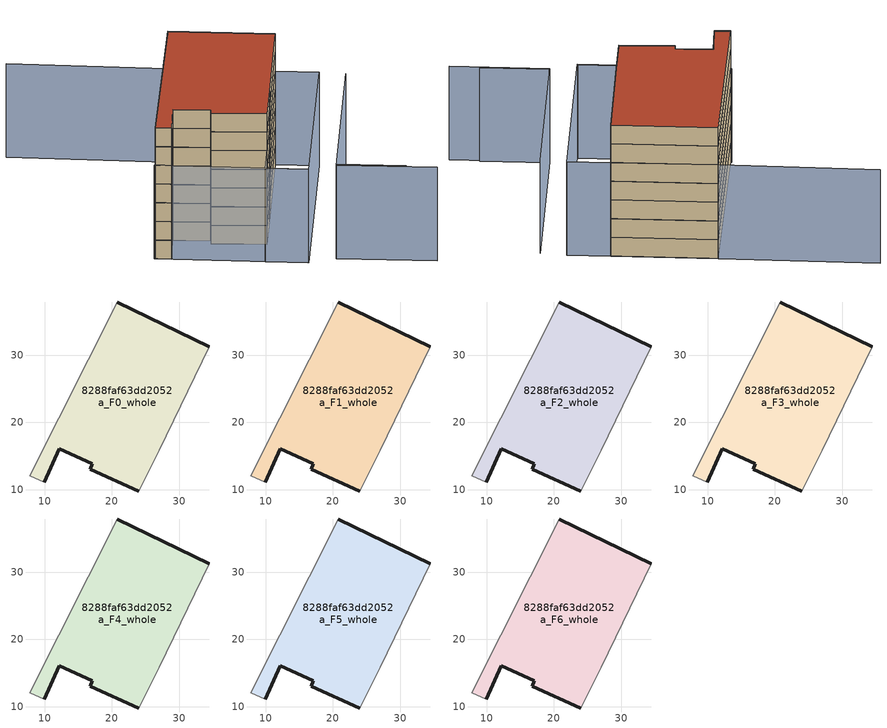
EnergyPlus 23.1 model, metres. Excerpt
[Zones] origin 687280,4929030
8288faf63dd2052a_F0_whole
 floor ground (EU_floor_Construction): 27.01,15.89 34.44,31.29 20.8,37.92 7.8,12.12 9.91,11.12 12.18,16.13 17.09,13.86 16.76,13.07 24.02,9.81 z0
 wall outside (EU_wall_Construction): 20.8,37.92 34.44,31.29 / 24.02,9.81 16.76,13.07 17.09,13.86 12.18,16.13 9.91,11.12 z0:3
 wall adiabatic (EU_wall_Construction): 9.91,11.12 7.8,12.12 20.8,37.92 / 34.44,31.29 27.01,15.89 24.02,9.81 z0:3
8288faf63dd2052a_F1_whole
 floor to 8288faf63dd2052a_F0_whole (EU_floor_Construction): 27,15.89 34.44,31.29 20.79,37.92 7.79,12.12 9.9,11.12 12.17,16.13 17.09,13.86 16.75,13.07 24.01,9.81 z3
 wall outside (EU_wall_Construction): 20.8,37.92 34.44,31.29 / 24.02,9.81 16.76,13.07 17.09,13.86 12.18,16.13 9.91,11.12 z3:6
 wall adiabatic (EU_wall_Construction): 9.91,11.12 7.8,12.12 20.8,37.92 / 34.44,31.29 27.01,15.89 24.02,9.81 z3:6
8288faf63dd2052a_F2_whole
 floor to 8288faf63dd2052a_F1_whole (EU_floor_Construction): 27,15.89 34.44,31.29 20.79,37.92 7.79,12.12 9.9,11.12 12.17,16.13 17.09,13.86 16.75,13.07 24.01,9.81 z6
 wall outside (EU_wall_Construction): 20.8,37.92 34.44,31.29 / 24.02,9.81 16.76,13.07 17.09,13.86 12.18,16.13 9.91,11.12 z6:9
 wall adiabatic (EU_wall_Construction): 9.91,11.12 7.8,12.12 20.8,37.92 / 34.44,31.29 27.01,15.89 24.02,9.81 z6:9
8288faf63dd2052a_F3_whole
 floor to 8288faf63dd2052a_F2_whole (EU_floor_Construction): 27,15.89 34.44,31.29 20.79,37.92 7.79,12.12 9.9,11.12 12.17,16.13 17.09,13.86 16.75,13.07 24.01,9.81 z9
 wall outside (EU_wall_Construction): 20.8,37.92 34.44,31.29 / 24.02,9.81 16.76,13.07 17.09,13.86 12.18,16.13 9.91,11.12 z9:12
 wall adiabatic (EU_wall_Construction): 9.91,11.12 7.8,12.12 20.8,37.92 / 34.44,31.29 27.01,15.89 24.02,9.81 z9:12
8288faf63dd2052a_F4_whole
 floor to 8288faf63dd2052a_F3_whole (EU_floor_Construction): 27,15.89 34.44,31.29 20.79,37.92 7.79,12.12 9.9,11.12 12.17,16.13 17.09,13.86 16.75,13.07 24.01,9.81 z12
 wall outside (EU_wall_Construction): 20.8,37.92 34.44,31.29 / 24.02,9.81 16.76,13.07 17.09,13.86 12.18,16.13 9.91,11.12 z12:15
 wall adiabatic (EU_wall_Construction): 9.91,11.12 7.8,12.12 20.8,37.92 / 34.44,31.29 27.01,15.89 24.02,9.81 z12:15
8288faf63dd2052a_F5_whole
 floor to 8288faf63dd2052a_F4_whole (EU_floor_Construction): 27,15.89 34.44,31.29 20.79,37.92 7.79,12.12 9.9,11.12 12.17,16.13 17.09,13.86 16.75,13.07 24.01,9.81 z15
 wall outside (EU_wall_Construction): 20.8,37.92 34.44,31.29 / 24.02,9.81 16.76,13.07 17.09,13.86 12.18,16.13 9.91,11.12 z15:18
 wall adiabatic (EU_wall_Construction): 9.91,11.12 7.8,12.12 20.8,37.92 / 34.44,31.29 27.01,15.89 24.02,9.81 z15:18
8288faf63dd2052a_F6_whole
 floor to 8288faf63dd2052a_F5_whole (EU_floor_Construction): 27,15.89 34.44,31.29 20.79,37.92 7.79,12.12 9.9,11.12 12.17,16.13 17.09,13.86 16.75,13.07 24.01,9.81 z18
 wall outside (EU_wall_Construction): 20.8,37.92 34.44,31.29 / 24.02,9.81 16.76,13.07 17.09,13.86 12.18,16.13 9.91,11.12 z18:21
 wall adiabatic (EU_wall_Construction): 9.91,11.12 7.8,12.12 20.8,37.92 / 34.44,31.29 27.01,15.89 24.02,9.81 z18:21
 roof outside (EU_roof_Construction): 34.44,31.29 27.01,15.89 24.02,9.81 16.76,13.07 17.09,13.86 12.18,16.13 9.91,11.12 7.8,12.12 20.8,37.92 z21
shading: 31.55,2.24 40.35,-2.04 / 7.71,12.21 27.18,2.58 / 44.15,-4.14 31.34,2.1 / 31.34,2.1 43.29,26.64 / 0.32,48.23 20.79,37.92 / 21.73,5.18 34.44,31.29 / 34.44,31.29 40.01,28.58 / 40.01,28.58 27.3,2.47 / 27.3,2.47 21.73,5.18 z0:15
[Building]
EU S2 Campaign: North Axis=0; Terrain=City; Solar Distribution=FullExterior
[Site:Location]
Bologna: Latitude=44.5; Longitude=11.25; Time Zone=1; Elevation=37
[SizingPeriod:WeatherFileDays]
AnnualSizingPeriod: Begin Month=1; Begin Day of Month=1; End Month=12; End Day of Month=31; Day of Week for Start Day=Monday; Use Weather File Daylight Saving Period=No; Use Weather File Rain and Snow Indicators=No
[MATERIAL]
EU_InternalMass_Material: Roughness=MediumRough; Thickness=0.1; Conductivity=1; Density=1800; Specific Heat=900; Thermal Absorptance=0.9; Solar Absorptance=0.7; Visible Absorptance=0.7
[MATERIAL:NOMASS] Roughness=MediumRough; Thermal Absorptance=0.9; Solar Absorptance=0.7; Visible Absorptance=0.7
Name | Thermal Resistance
EU_wall_NoMass | 0.905828
EU_roof_NoMass | 0.37593
EU_floor_NoMass | 0.67114
[CONSTRUCTION]
EU_wall_Construction: EU_wall_NoMass
EU_roof_Construction: EU_roof_NoMass
EU_floor_Construction: EU_floor_NoMass
EU_InternalMass_Construction: EU_InternalMass_Material
[ZONE] Type=1; Multiplier=1; Ceiling Height=autocalculate; Volume=1127.85; Floor Area=autocalculate; Part of Total Floor Area=Yes
8288faf63dd2052a_F0_whole; 8288faf63dd2052a_F1_whole; 8288faf63dd2052a_F2_whole; 8288faf63dd2052a_F3_whole; 8288faf63dd2052a_F4_whole; 8288faf63dd2052a_F5_whole; 8288faf63dd2052a_F6_whole
[INTERNALMASS] Construction=EU_InternalMass_Construction; Surface Area=375.95
Name | Zone or ZoneList
8288faf63dd2052a_F0_whole_EU_InternalMass | 8288faf63dd2052a_F0_whole
8288faf63dd2052a_F1_whole_EU_InternalMass | 8288faf63dd2052a_F1_whole
8288faf63dd2052a_F2_whole_EU_InternalMass | 8288faf63dd2052a_F2_whole
8288faf63dd2052a_F3_whole_EU_InternalMass | 8288faf63dd2052a_F3_whole
8288faf63dd2052a_F4_whole_EU_InternalMass | 8288faf63dd2052a_F4_whole
8288faf63dd2052a_F5_whole_EU_InternalMass | 8288faf63dd2052a_F5_whole
8288faf63dd2052a_F6_whole_EU_InternalMass | 8288faf63dd2052a_F6_whole
[OTHEREQUIPMENT] Fuel Type=Electricity; Design Level Calculation Method=Watts/Area; Power per Zone Floor Area=1; Fraction Latent=0; Fraction Radiant=0; Fraction Lost=0; Carbon Dioxide Generation Rate=0; EndUse Subcategory=EU_Step8_InternalGains
Name | Zone or ZoneList or Space or SpaceList | Schedule
EU_Step8_InternalGain_8288faf63dd2052a_F0_whole_f000 | 8288faf63dd2052a_F0_whole | EU_Step8_GainSchedule_8288faf63dd2052a_F0_whole_f000
EU_Step8_InternalGain_8288faf63dd2052a_F1_whole_f000 | 8288faf63dd2052a_F1_whole | EU_Step8_GainSchedule_8288faf63dd2052a_F1_whole_f000
EU_Step8_InternalGain_8288faf63dd2052a_F2_whole_f000 | 8288faf63dd2052a_F2_whole | EU_Step8_GainSchedule_8288faf63dd2052a_F2_whole_f000
EU_Step8_InternalGain_8288faf63dd2052a_F3_whole_f000 | 8288faf63dd2052a_F3_whole | EU_Step8_GainSchedule_8288faf63dd2052a_F3_whole_f000
EU_Step8_InternalGain_8288faf63dd2052a_F4_whole_f000 | 8288faf63dd2052a_F4_whole | EU_Step8_GainSchedule_8288faf63dd2052a_F4_whole_f000
EU_Step8_InternalGain_8288faf63dd2052a_F5_whole_f000 | 8288faf63dd2052a_F5_whole | EU_Step8_GainSchedule_8288faf63dd2052a_F5_whole_f000
EU_Step8_InternalGain_8288faf63dd2052a_F6_whole_f000 | 8288faf63dd2052a_F6_whole | EU_Step8_GainSchedule_8288faf63dd2052a_F6_whole_f000
[ZONEVENTILATION:DESIGNFLOWRATE] Schedule=EU_AlwaysOn; Design Flow Rate Calculation Method=AirChanges/Hour; Air Changes per Hour=0.73129; Ventilation Type=Natural; Fan Pressure Rise=0; Fan Total Efficiency=1; Constant Term Coefficient=1; Temperature Term Coefficient=0; Velocity Term Coefficient=0; Velocity Squared Term Coefficient=0; Minimum Indoor Temperature=-100; Maximum Indoor Temperature=100; Delta Temperature=-100; Minimum Outdoor Temperature=-100; Maximum Outdoor Temperature=100; Maximum Wind Speed=40
Name | Zone or ZoneList or Space or SpaceList
EU_ConstantAir_8288faf63dd2052a_F0_whole | 8288faf63dd2052a_F0_whole
EU_ConstantAir_8288faf63dd2052a_F1_whole | 8288faf63dd2052a_F1_whole
EU_ConstantAir_8288faf63dd2052a_F2_whole | 8288faf63dd2052a_F2_whole
EU_ConstantAir_8288faf63dd2052a_F3_whole | 8288faf63dd2052a_F3_whole
EU_ConstantAir_8288faf63dd2052a_F4_whole | 8288faf63dd2052a_F4_whole
EU_ConstantAir_8288faf63dd2052a_F5_whole | 8288faf63dd2052a_F5_whole
EU_ConstantAir_8288faf63dd2052a_F6_whole | 8288faf63dd2052a_F6_whole
[HVACTEMPLATE:THERMOSTAT] Constant Heating Setpoint=20; Constant Cooling Setpoint=50
EU_HeatOnly_8288faf63dd2052a_F0_whole; EU_HeatOnly_8288faf63dd2052a_F1_whole; EU_HeatOnly_8288faf63dd2052a_F2_whole; EU_HeatOnly_8288faf63dd2052a_F3_whole; EU_HeatOnly_8288faf63dd2052a_F4_whole; EU_HeatOnly_8288faf63dd2052a_F5_whole; EU_HeatOnly_8288faf63dd2052a_F6_whole
[HVACTEMPLATE:ZONE:IDEALLOADSAIRSYSTEM] System Availability Schedule=EU_AlwaysOn; Maximum Heating Supply Air Temperature=50; Minimum Cooling Supply Air Temperature=13; Maximum Heating Supply Air Humidity Ratio=0.0156; Minimum Cooling Supply Air Humidity Ratio=0.0077; Heating Limit=NoLimit; Cooling Limit=NoLimit; Heating Availability Schedule=EU_AlwaysOn; Cooling Availability Schedule=EU_CoolingOff; Dehumidification Control Type=ConstantSensibleHeatRatio; Cooling Sensible Heat Ratio=0.7; Dehumidification Setpoint=60; Humidification Control Type=None; Humidification Setpoint=30; Outdoor Air Method=None; Outdoor Air Flow Rate per Person=0.00944; Outdoor Air Flow Rate per Zone Floor Area=0; Outdoor Air Flow Rate per Zone=0; Demand Controlled Ventilation Type=None; Outdoor Air Economizer Type=NoEconomizer; Heat Recovery Type=None; Sensible Heat Recovery Effectiveness=0.7; Latent Heat Recovery Effectiveness=0.65
Name | Template Thermostat
8288faf63dd2052a_F0_whole | EU_HeatOnly_8288faf63dd2052a_F0_whole
8288faf63dd2052a_F1_whole | EU_HeatOnly_8288faf63dd2052a_F1_whole
8288faf63dd2052a_F2_whole | EU_HeatOnly_8288faf63dd2052a_F2_whole
8288faf63dd2052a_F3_whole | EU_HeatOnly_8288faf63dd2052a_F3_whole
8288faf63dd2052a_F4_whole | EU_HeatOnly_8288faf63dd2052a_F4_whole
8288faf63dd2052a_F5_whole | EU_HeatOnly_8288faf63dd2052a_F5_whole
8288faf63dd2052a_F6_whole | EU_HeatOnly_8288faf63dd2052a_F6_whole
[SIZING:ZONE] Zone Cooling Design Supply Air Temperature Input Method=SupplyAirTemperature; Zone Cooling Design Supply Air Temperature=13; Zone Heating Design Supply Air Temperature Input Method=SupplyAirTemperature; Zone Heating Design Supply Air Temperature=50; Zone Cooling Design Supply Air Humidity Ratio=0.008; Zone Heating Design Supply Air Humidity Ratio=0.008; Cooling Design Air Flow Method=DesignDay; Cooling Design Air Flow Rate=0; Cooling Minimum Air Flow per Zone Floor Area=0.000762; Cooling Minimum Air Flow=0; Cooling Minimum Air Flow Fraction=0.2; Heating Design Air Flow Method=DesignDay; Heating Design Air Flow Rate=0; Heating Maximum Air Flow per Zone Floor Area=0.002032; Heating Maximum Air Flow=0.141576; Heating Maximum Air Flow Fraction=0.3; Account for Dedicated Outdoor Air System=No; Dedicated Outdoor Air System Control Strategy=NeutralSupplyAir; Dedicated Outdoor Air Low Setpoint Temperature for Design=autosize; Dedicated Outdoor Air High Setpoint Temperature for Design=autosize; Zone Load Sizing Method=Sensible Load Only No Latent Load; Zone Latent Cooling Design Supply Air Humidity Ratio Input Method=HumidityRatioDifference; Zone Cooling Design Supply Air Humidity Ratio Difference=0.005; Zone Latent Heating Design Supply Air Humidity Ratio Input Method=HumidityRatioDifference; Zone Humidification Design Supply Air Humidity Ratio Difference=0.005
8288faf63dd2052a_F0_whole; 8288faf63dd2052a_F1_whole; 8288faf63dd2052a_F2_whole; 8288faf63dd2052a_F3_whole; 8288faf63dd2052a_F4_whole; 8288faf63dd2052a_F5_whole; 8288faf63dd2052a_F6_whole
[SCHEDULE:CONSTANT]
Name | Hourly Value
EU_AlwaysOn | 1
EU_CoolingOff | 0
[SCHEDULE:FILE] Column Number=1; Rows to Skip at Top=0; Number of Hours of Data=8760; Column Separator=Comma; Interpolate to Timestep=No; Minutes per Item=60; Adjust Schedule for Daylight Savings=Yes
Name | File
EU_Step8_GainSchedule_8288faf63dd2052a_F0_whole_f000 | ../../schedules/8288faf63dd2052a/8288faf63dd2052a_F0_whole_f000_gain.csv
EU_Step8_GainSchedule_8288faf63dd2052a_F1_whole_f000 | ../../schedules/8288faf63dd2052a/8288faf63dd2052a_F1_whole_f000_gain.csv
EU_Step8_GainSchedule_8288faf63dd2052a_F2_whole_f000 | ../../schedules/8288faf63dd2052a/8288faf63dd2052a_F2_whole_f000_gain.csv
EU_Step8_GainSchedule_8288faf63dd2052a_F3_whole_f000 | ../../schedules/8288faf63dd2052a/8288faf63dd2052a_F3_whole_f000_gain.csv
EU_Step8_GainSchedule_8288faf63dd2052a_F4_whole_f000 | ../../schedules/8288faf63dd2052a/8288faf63dd2052a_F4_whole_f000_gain.csv
EU_Step8_GainSchedule_8288faf63dd2052a_F5_whole_f000 | ../../schedules/8288faf63dd2052a/8288faf63dd2052a_F5_whole_f000_gain.csv
EU_Step8_GainSchedule_8288faf63dd2052a_F6_whole_f000 | ../../schedules/8288faf63dd2052a/8288faf63dd2052a_F6_whole_f000_gain.csv
